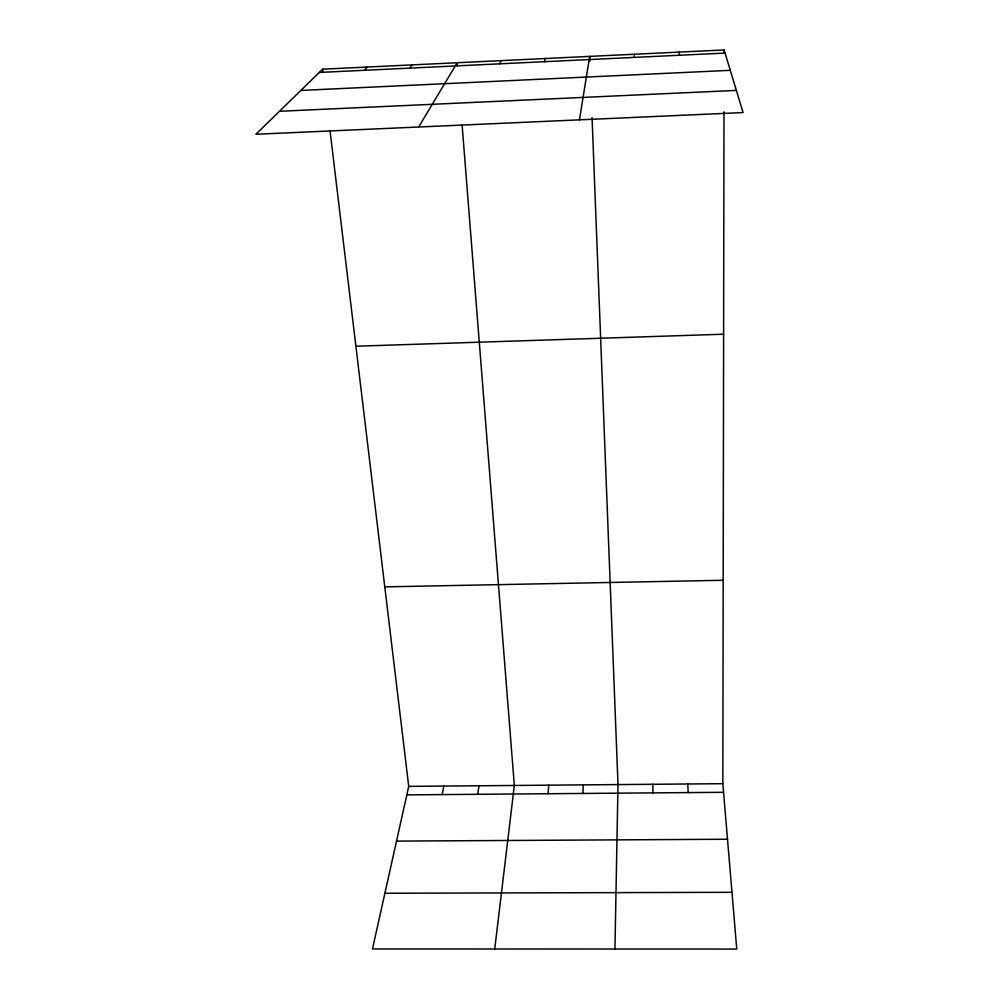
<?xml version="1.0" encoding="UTF-8"?>
<svg xmlns="http://www.w3.org/2000/svg" width="999" height="999" viewBox="0 0 999 999"><rect width="100%" height="100%" fill="white"/><g stroke="black" fill="none" stroke-linecap="round" stroke-linejoin="round"><path stroke-width="1.5" d="M330.045 130.881L408.728 786.375L372.477 948.95L736.75 949.05L722.839 783.678L723.988 111.801M724.088 53.047L724.1 49.95L322.64 69.181L255.906 134.253L743.094 112.562L724.1 49.95M634.24 57.405L634.265 54.258M614.947 949.013L618.006 784.59L592.057 117.682M582.867 793.456L583.316 784.877M548.026 793.73L548.763 785.177M494.73 948.988L514.335 785.476L462.112 125M477.684 794.305L478.996 785.776M579.457 119.843L589.685 56.394L589.86 60.989M442.182 794.592L443.793 786.076M544.318 61.701L545.304 58.516M499.675 63.836L501.136 60.627M418.668 126.998L457.18 62.737L457.43 65.772M409.715 68.132L412.112 64.898M364.398 70.292L367.27 67.045M319.305 72.44L725.049 53.072M300.849 90.434L730.281 70.33M279.445 111.289L736.375 90.41M355.894 346.228L723.613 334.215M384.777 586.863L723.189 580.269M408.728 786.375L722.839 783.678M406.83 794.879L723.563 792.307M396.528 841.108L727.522 839.247M384.902 893.256L731.98 892.307M679.07 52.11L679.532 55.245M322.64 69.181L323.002 72.19M687.762 783.99L688.199 792.594M652.822 784.29L652.946 792.881"/></g></svg>
